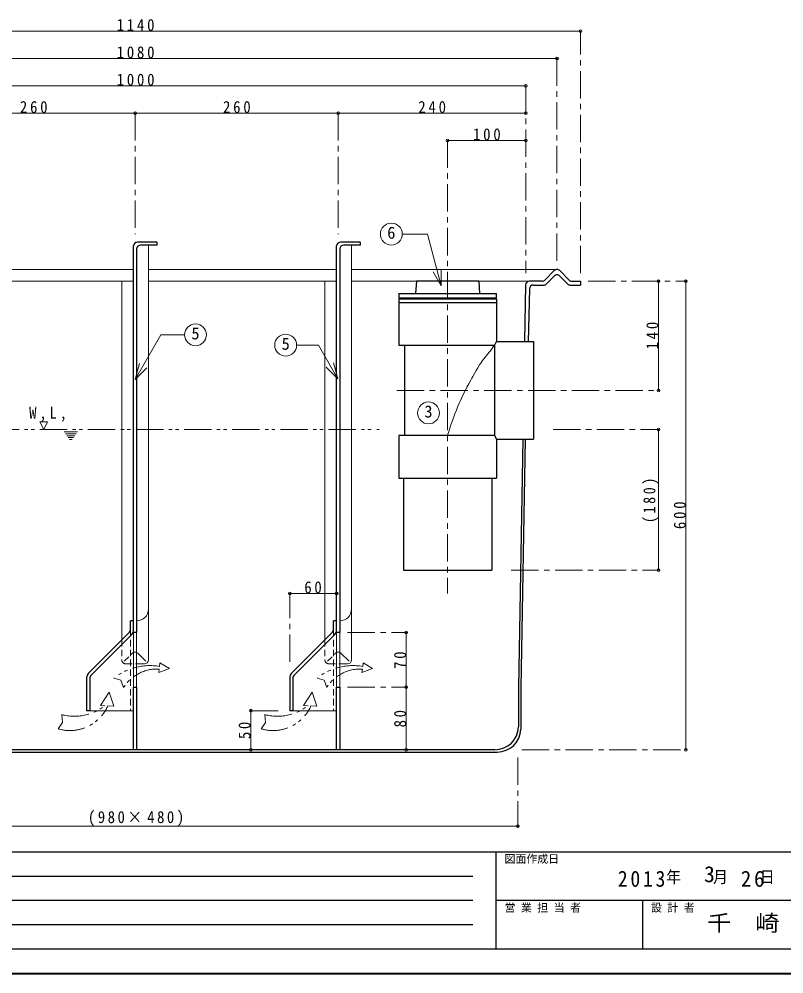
# Model space of a CAD drawing. Units: millimetres at full size, sheet at 1:7. Extents: x -1474 to 1361, y -976 to 991.
# Drawn here: x -706 to 273, y -976 to 247 of the extents above; entities that cross this region are included whole.
import ezdxf
from ezdxf.enums import TextEntityAlignment as Align

# ---------------------------------------------------------------- set-up
doc = ezdxf.new("R2010")
doc.units = ezdxf.units.MM
doc.header["$LTSCALE"] = 7
doc.header["$PDMODE"] = 32
doc.header["$PDSIZE"] = 3.5
for name, pattern in [('CHAIN1', [8, 5, -1, 1, -1]), ('DASHED1', [1.8, 1.2, -0.6]), ('DOUBLE_CHAIN1', [8.8, 5, -1, 0.6, -0.6, 0.6, -1])]:
    doc.linetypes.add(name, pattern=pattern)
doc.layers.add('0-0_ﾚｲﾔ1', color=7, linetype='Continuous', lineweight=18)
doc.styles.add('ＭＳ ゴシック', font='')
doc.styles.get('ＭＳ ゴシック').set_extended_font_data('MS Gothic')

msp = doc.modelspace()

# ---------------------------------------------------------------- linework, layer by layer
at = {"layer": '0-0_ﾚｲﾔ1', "color": 4, "lineweight": 9}
for p, q in [((-1127.844, 231.391), (12.156, 231.391)), ((-17.844, 196.391), (-1097.844, 196.391)), ((-1057.844, 161.391), (-57.844, 161.391)), ((-557.844, 126.391), (-817.844, 126.391)), ((-297.844, 126.391), (-557.844, 126.391)), ((-57.844, 126.391), (-297.844, 126.391)), ((-157.844, 91.391), (-57.844, 91.391)), ((-815.844, -73.609), (-559.844, -73.609)), ((-540.844, -73.609), (-299.844, -73.609)), ((-280.844, -73.609), (-17.844, -73.609)), ((-815.844, -88.609), (-559.844, -88.609)), ((-574.844, -88.609), (-574.844, -547.952)), ((-540.844, -88.609), (-299.844, -88.609)), ((-314.844, -88.609), (-314.844, -547.952)), ((-197.844, -88.609), (-280.844, -88.609)), ((-52.953, -88.609), (-117.844, -88.609)), ((112.156, -88.609), (112.156, -228.609)), ((147.156, -88.609), (147.156, -688.609)), ((112.156, -278.609), (112.156, -458.609)), ((-359.844, -488.609), (-299.844, -488.609)), ((-540.844, -573.609), (-540.844, -508.609)), ((-280.844, -573.609), (-280.844, -508.609)), ((-210.844, -538.609), (-210.844, -688.609)), ((-544.05, -575.417), (-554.334, -565.048)), ((-284.05, -575.417), (-294.334, -565.048)), ((-545.844, -578.609), (-555.844, -578.609)), ((-285.844, -578.609), (-295.844, -578.609)), ((-409.844, -638.609), (-409.844, -688.609)), ((-1047.844, -786.609), (-67.844, -786.609))]:
    msp.add_line(p, q, dxfattribs=at)
at = {"layer": '0-0_ﾚｲﾔ1', "color": 4, "linetype": 'CHAIN1', "lineweight": 9}
for p, q in [((12.156, -78.609), (12.156, 231.391)), ((-17.844, 196.391), (-17.844, -63.609)), ((-57.844, 161.391), (-57.844, -78.609)), ((-557.844, 126.391), (-557.844, -28.609)), ((-297.844, 126.391), (-297.844, -28.609)), ((-157.844, 91.391), (-157.844, -488.609)), ((22.156, -88.609), (147.156, -88.609)), ((-222.844, -228.609), (112.156, -228.609)), ((-22.844, -278.609), (112.156, -278.609)), ((-76.344, -458.609), (112.156, -458.609)), ((-359.844, -576.266), (-359.844, -488.609)), ((-285.844, -538.609), (-210.844, -538.609)), ((-285.844, -608.609), (-210.844, -608.609)), ((-409.844, -638.609), (-369.844, -638.609)), ((-62.844, -688.609), (147.156, -688.609)), ((-67.844, -698.609), (-67.844, -786.609))]:
    msp.add_line(p, q, dxfattribs=at)
at = {"layer": '0-0_ﾚｲﾔ1'}
for p, q in [((-183.674, -28.382), (-215.882, -28.382)), ((-165.884, -94.775), (-183.674, -28.382)), ((-540.844, -42.609), (-540.844, -508.609)), ((-280.844, -42.609), (-280.844, -508.609)), ((-165.884, -94.775), (-176.384, -76.589)), ((-165.884, -94.775), (-165.884, -73.775)), ((-557.792, -214.558), (-524.751, -157.329)), ((-494.575, -157.329), (-524.751, -157.329)), ((-323.064, -170.668), (-351.065, -170.668)), ((-298.32, -213.526), (-323.064, -170.668)), ((-557.792, -214.558), (-552.357, -194.273)), ((-298.32, -213.526), (-303.755, -193.241)), ((-557.792, -214.558), (-542.943, -199.708)), ((-298.32, -213.526), (-313.169, -198.677)), ((-679.844, -268.609), (-674.844, -278.609)), ((-679.844, -268.609), (-669.844, -268.609)), ((-674.844, -278.609), (-669.844, -268.609)), ((-559.844, -538.609), (-559.844, -608.609)), ((-555.844, -608.609), (-555.844, -538.609)), ((-299.844, -538.609), (-299.844, -608.609)), ((-295.844, -608.609), (-295.844, -538.609)), ((-615.844, -638.609), (-559.844, -638.609)), ((-355.844, -638.609), (-299.844, -638.609))]:
    msp.add_line(p, q, dxfattribs=at)
at = {"layer": '0-0_ﾚｲﾔ1', "color": 5, "lineweight": 25}
for p, q in [((-559.844, -538.609), (-559.844, -43.609)), ((-555.844, -47.609), (-555.844, -538.609)), ((-529.844, -38.609), (-554.844, -38.609)), ((-529.844, -42.609), (-550.844, -42.609)), ((-529.844, -38.609), (-529.844, -42.609)), ((-299.844, -538.609), (-299.844, -43.609)), ((-295.844, -47.609), (-295.844, -538.609)), ((-269.844, -38.609), (-294.844, -38.609)), ((-269.844, -42.609), (-290.844, -42.609)), ((-269.844, -38.609), (-269.844, -42.609)), ((-33.161, -87.107), (-21.416, -75.111)), ((-21.416, -82.111), (-31.203, -92.107)), ((-14.271, -75.111), (-2.526, -87.107)), ((-4.484, -92.107), (-14.271, -82.111)), ((-197.844, -88.609), (-198.844, -104.609)), ((-117.844, -88.609), (-197.844, -88.609)), ((-117.844, -88.609), (-116.844, -104.609)), ((-57.952, -93.498), (-59.253, -166.109)), ((-36.734, -88.609), (-52.953, -88.609)), ((-48.063, -93.609), (-34.776, -93.609)), ((-0.911, -93.609), (12.156, -93.609)), ((-220.344, -104.609), (-95.344, -104.609)), ((-220.344, -104.609), (-220.344, -110.109)), ((-95.344, -110.109), (-95.344, -104.609)), ((-53.063, -98.609), (-54.563, -166.109)), ((-220.344, -110.109), (-95.344, -110.109)), ((-220.344, -111.109), (-95.344, -111.109)), ((-220.344, -111.109), (-220.344, -171.109)), ((-220.344, -116.109), (-95.344, -116.109)), ((-95.344, -111.109), (-95.344, -166.109)), ((-97.844, -171.109), (-220.344, -171.109)), ((-212.844, -171.109), (-212.844, -286.109)), ((-97.844, -171.109), (-95.344, -166.109)), ((-95.344, -166.109), (-47.844, -166.109)), ((-47.844, -166.109), (-47.844, -291.109)), ((-220.344, -286.109), (-220.344, -341.109)), ((-95.344, -291.109), (-47.844, -291.109)), ((-61.492, -291.109), (-67.192, -609.276)), ((-58.492, -291.109), (-64.192, -609.329)), ((-220.344, -341.109), (-95.344, -341.109)), ((-101.344, -341.109), (-101.344, -458.609)), ((-559.844, -523.609), (-563.844, -523.609)), ((-563.844, -535.295), (-563.844, -523.609)), ((-299.844, -523.609), (-303.844, -523.609)), ((-303.844, -535.295), (-303.844, -523.609)), ((-565.015, -538.124), (-617.5, -590.609)), ((-562.187, -540.952), (-614.672, -593.438)), ((-555.844, -538.609), (-559.844, -538.609)), ((-305.015, -538.124), (-357.5, -590.609)), ((-302.187, -540.952), (-354.672, -593.438)), ((-295.844, -538.609), (-299.844, -538.609)), ((-619.844, -596.266), (-619.844, -638.609)), ((-615.844, -596.266), (-615.844, -638.609)), ((-359.844, -596.266), (-359.844, -638.609)), ((-355.844, -596.266), (-355.844, -638.609)), ((-559.844, -688.609), (-559.844, -608.609)), ((-559.844, -608.609), (-555.844, -608.609)), ((-555.844, -608.609), (-555.844, -688.609)), ((-299.844, -688.609), (-299.844, -608.609)), ((-299.844, -608.609), (-295.844, -608.609)), ((-295.844, -608.609), (-295.844, -688.609)), ((-67.192, -609.276), (-67.192, -659.276)), ((-64.192, -609.329), (-64.192, -659.329)), ((-615.844, -638.609), (-619.844, -638.609)), ((-355.844, -638.609), (-359.844, -638.609)), ((-64.192, -659.329), (-64.258, -662.276)), ((-1021.437, -691.609), (-94.25, -691.609)), ((-97.184, -688.609), (-1018.503, -688.609))]:
    msp.add_line(p, q, dxfattribs=at)
at = {"layer": '0-0_ﾚｲﾔ1', "color": 4, "linetype": 'DOUBLE_CHAIN1', "lineweight": 9}
for p, q in [((-1049.418, -278.609), (-245.344, -278.609)), ((-631.605, -281.496), (-648.468, -281.496)), ((-646.782, -283.996), (-633.292, -283.996)), ((-634.978, -286.496), (-645.096, -286.496)), ((-643.409, -288.996), (-636.664, -288.996)), ((-638.351, -291.496), (-641.723, -291.496)), ((-527.535, -589.755), (-513.845, -584.738)), ((-526.983, -585.296), (-527.535, -589.755)), ((-525.989, -577.265), (-526.559, -581.875)), ((-525.989, -577.265), (-513.845, -584.738)), ((-267.535, -589.755), (-253.845, -584.738)), ((-266.983, -585.296), (-267.535, -589.755)), ((-265.989, -577.265), (-266.559, -581.875)), ((-265.989, -577.265), (-253.845, -584.738)), ((-591.125, -614.772), (-602.275, -631.775)), ((-591.125, -614.772), (-585.047, -633.006)), ((-331.125, -614.772), (-342.275, -631.775)), ((-331.125, -614.772), (-325.047, -633.006)), ((-602.275, -631.775), (-596.441, -632.192)), ((-592.757, -632.455), (-585.047, -633.006)), ((-342.275, -631.775), (-336.441, -632.192)), ((-332.757, -632.455), (-325.047, -633.006))]:
    msp.add_line(p, q, dxfattribs=at)
at = {"layer": '0-0_ﾚｲﾔ1', "linetype": 'DASHED1'}
for p, q in [((-563.844, -535.295), (-563.844, -638.609)), ((-303.844, -535.295), (-303.844, -638.609))]:
    msp.add_line(p, q, dxfattribs=at)
at = {"layer": '0-0_ﾚｲﾔ1', "color": 4, "linetype": 'DASHED1', "lineweight": 9}
for p, q in [((-574.844, -547.952), (-574.844, -573.609)), ((-314.844, -547.952), (-314.844, -573.609)), ((-571.637, -575.417), (-561.353, -565.048)), ((-311.637, -575.417), (-301.353, -565.048)), ((-569.844, -578.609), (-555.844, -578.609)), ((-309.844, -578.609), (-295.844, -578.609))]:
    msp.add_line(p, q, dxfattribs=at)
at = {"layer": '0-0_ﾚｲﾔ1', "color": 6, "lineweight": 25}
for p, q in [((-1442.504, -819.109), (1329.496, -819.109)), ((-95.504, -944.109), (-95.504, -819.109)), ((-775.504, -850.359), (-125.504, -850.359)), ((-125.504, -881.609), (-775.504, -881.609)), ((1329.496, -881.609), (-95.504, -881.609)), ((91.996, -944.109), (91.996, -881.609)), ((-125.504, -912.859), (-775.504, -912.859)), ((1329.496, -944.109), (-1442.504, -944.109))]:
    msp.add_line(p, q, dxfattribs=at)
at = {"layer": '0-0_ﾚｲﾔ1', "color": 1, "lineweight": 40}
msp.add_line((1360.996, -975.609), (-1474.004, -975.609), dxfattribs=at)
at = {"layer": '0-0_ﾚｲﾔ1', "color": 5, "lineweight": 25}
for points in [[(1.047, -88.609), (12.156, -88.609), (12.156, -93.609)], [(-97.844, -171.109), (-97.844, -286.109), (-220.344, -286.109)], [(-97.844, -286.109), (-95.344, -291.109), (-95.344, -341.109)], [(-214.344, -341.109), (-214.344, -458.609), (-101.344, -458.609)]]:
    msp.add_lwpolyline(points, dxfattribs=at)
at = {"layer": '0-0_ﾚｲﾔ1', "color": 4, "lineweight": 9}
msp.add_lwpolyline([(-97.844, -171.109), (-99.321, -172.895), (-101.861, -175.979), (-104.38, -179.078), (-106.867, -182.2), (-109.307, -185.356), (-111.688, -188.554), (-113.037, -190.432), (-114.45, -192.461), (-116.82, -196.006), (-119.114, -199.604), (-121.339, -203.248), (-123.505, -206.929), (-125.621, -210.641), (-126.828, -212.805), (-128.278, -215.442), (-130.735, -220.011), (-133.134, -224.608), (-135.475, -229.234), (-137.756, -233.889), (-139.975, -238.575), (-141.232, -241.307), (-142.483, -244.083), (-144.584, -248.895), (-146.611, -253.739), (-148.559, -258.614), (-150.423, -263.522), (-152.198, -268.462), (-153.185, -271.341), (-153.646, -272.724), (-154.426, -275.114), (-155.19, -277.509), (-155.941, -279.908), (-156.682, -282.31), (-157.418, -284.714), (-157.844, -286.109)], dxfattribs=at)
at = {"layer": '0-0_ﾚｲﾔ1', "color": 4, "linetype": 'DOUBLE_CHAIN1', "lineweight": 9}
for points in [[(-584.995, -596.91), (-575.912, -599.477), (-572.555, -608.757)], [(-324.995, -596.91), (-315.912, -599.477), (-312.555, -608.757)], [(-651.75, -643.691), (-650.914, -653.725), (-656.489, -661.809)], [(-391.75, -643.691), (-390.914, -653.725), (-396.489, -661.809)]]:
    msp.add_lwpolyline(points, dxfattribs=at)
at = {"layer": '0-0_ﾚｲﾔ1'}
for centre in [(-229.882, -28.382), (-480.575, -157.329), (-365.065, -170.668), (-182.313, -257.375)]:
    msp.add_circle(centre, 14, dxfattribs=at)
at = {"layer": '0-0_ﾚｲﾔ1', "color": 5, "lineweight": 25}
for centre, radius, start, end in [((-554.844, -43.609), 5, 90, 180), ((-550.844, -47.609), 5, 90, 180), ((-294.844, -43.609), 5, 90, 180), ((-290.844, -47.609), 5, 90, 180), ((-17.844, -78.609), 5, 44.3947, 135.6053), ((-17.844, -85.609), 5, 44.3947, 135.6053), ((-52.953, -93.609), 5, 90, 178.72697), ((-48.063, -98.609), 5, 90, 178.72697), ((-36.734, -83.609), 5, 270, 315.6053), ((-34.776, -88.609), 5, 270, 315.6053), ((-0.911, -88.609), 5, 224.3947, 270), ((1.047, -83.609), 5, 224.3947, 270), ((-567.844, -535.295), 4, 315, 0), ((-567.844, -535.295), 8, 315, 360), ((-307.844, -535.295), 4, 315, 0), ((-307.844, -535.295), 8, 315, 360), ((-611.844, -596.266), 8, 135, 180), ((-611.844, -596.266), 4, 135, 180), ((-351.844, -596.266), 8, 135, 180), ((-351.844, -596.266), 4, 135, 180), ((-97.184, -658.609), 30, 270, 358.72697), ((-94.25, -661.609), 30, 270, 358.72697)]:
    msp.add_arc(centre, radius, start, end, dxfattribs=at)
at = {"layer": '0-0_ﾚｲﾔ1'}
for centre in [(-555.844, -508.609), (-295.844, -508.609)]:
    msp.add_arc(centre, 15, 270, 0, dxfattribs=at)
at = {"layer": '0-0_ﾚｲﾔ1', "color": 4, "linetype": 'DASHED1', "lineweight": 9}
for centre, start, end in [((-569.844, -573.609), 180, 270), ((-557.844, -568.609), 66.42182, 134.58732), ((-309.844, -573.609), 180, 270), ((-297.844, -568.609), 66.42182, 134.58732)]:
    msp.add_arc(centre, 5, start, end, dxfattribs=at)
at = {"layer": '0-0_ﾚｲﾔ1', "color": 4, "lineweight": 9}
for centre, start, end in [((-557.844, -568.609), 45.41268, 66.42182), ((-545.844, -573.609), 270, 0), ((-297.844, -568.609), 45.41268, 66.42182), ((-285.844, -573.609), 270, 0)]:
    msp.add_arc(centre, 5, start, end, dxfattribs=at)
at = {"layer": '0-0_ﾚｲﾔ1', "color": 4, "linetype": 'DOUBLE_CHAIN1', "lineweight": 9}
for centre, radius, start, end in [((-538.804, -655.361), 74.5, 80.54033, 128.31762), ((-529.595, -636.213), 50.984, 87.06281, 147.4169), ((-278.804, -655.361), 74.5, 80.54033, 128.31762), ((-269.595, -636.213), 50.984, 87.06281, 147.4169), ((-641.226, -611.084), 52.972, 253.25389, 336.20606), ((-635.642, -582.404), 63.368, 255.27418, 308.21574), ((-381.226, -611.084), 52.972, 253.25389, 336.20606), ((-375.642, -582.404), 63.368, 255.27418, 308.21574)]:
    msp.add_arc(centre, radius, start, end, dxfattribs=at)
at = {"layer": '0-0_ﾚｲﾔ1', "color": 4}
for p in [(12.156, 231.391), (-17.844, 196.391), (-57.844, 161.391), (-557.844, 126.391), (-297.844, 126.391), (-57.844, 126.391), (-157.844, 91.391), (-57.844, 91.391), (112.156, -88.609), (147.156, -88.609), (112.156, -228.609), (112.156, -278.609), (112.156, -458.609), (-359.844, -488.609), (-299.844, -488.609), (-210.844, -538.609), (-210.844, -608.609), (-409.844, -638.609), (-409.844, -688.609), (-210.844, -688.609), (147.156, -688.609), (-67.844, -786.609)]:
    msp.add_point(p, dxfattribs=at)

# ---------------------------------------------------------------- texts
at = {"layer": '0-0_ﾚｲﾔ1', "style": 'ＭＳ ゴシック'}
for s, height, p in [('6', 15.4, (-235.132, -38.882)), ('5', 15.4, (-485.825, -167.829)), ('5', 15.4, (-370.315, -181.168)), ('3', 15.4, (-187.563, -267.875)), ('図面作成日', 10.26, (-85.004, -836.609)), ('3', 20.53, (170.296, -864.359)), ('営 業 担 当 者', 10.26, (-85.004, -899.109)), ('設 計 者', 10.26, (102.496, -899.109))]:
    msp.add_text(s, height=height, dxfattribs=at).set_placement(p, align=Align.BOTTOM_LEFT)
at = {"layer": '0-0_ﾚｲﾔ1', "style": 'ＭＳ ゴシック', "width": 1.1}
msp.add_text('千\u3000崎', height=20.53, dxfattribs=at).set_placement((174.496, -926.859), align=Align.BOTTOM_LEFT)
at = {"layer": '0-0_ﾚｲﾔ1', "attachment_point": 7, "style": 'ＭＳ ゴシック'}
for s, insert, char_height in [('\\T1.38;\\W0.9;1140', (-581.469, 231.391), 15.4), ('\\T1.38;\\W0.9;1080', (-581.469, 196.391), 15.4), ('\\T1.38;\\W0.9;1000', (-581.469, 161.391), 15.4), ('\\T1.38;\\W0.9;260', (-705.344, 126.391), 15.4), ('\\T1.38;\\W0.9;260', (-445.344, 126.391), 15.4), ('\\T1.38;\\W0.9;240', (-195.344, 126.391), 15.4), ('\\T1.38;\\W0.9;100', (-125.344, 91.391), 15.4), ('\\T1.38;\\W0.9;W,L,', (-693.469, -268.609), 15.4), ('\\T1.36;\\W0.9;60', (-341.219, -488.609), 15.4), ('\\T1.34;\\W0.9;(980×480)', (-618.219, -786.609), 15.4), ('\\T1.27;\\W0.9;年\\~\\~\\~月\\~\\~\\~日', (121.996, -860.859), 15.4), ('\\T1.28;\\W0.9;2013', (60.046, -864.359), 20.53), ('\\T1.27;\\W0.95;26', (217.546, -864.359), 20.53)]:
    msp.add_mtext(s, dxfattribs=dict(at, insert=insert, char_height=char_height))
at = {"layer": '0-0_ﾚｲﾔ1', "char_height": 15.4, "attachment_point": 7, "rotation": 90, "style": 'ＭＳ ゴシック'}
for s, insert in [('\\T1.38;\\W0.9;140', (112.156, -176.109)), ('\\T1.38;\\W0.85;(180)', (112.156, -398.359)), ('\\T1.38;\\W0.9;600', (147.156, -406.109)), ('\\T1.36;\\W0.9;70', (-210.844, -584.984)), ('\\T1.36;\\W0.9;80', (-210.844, -659.984)), ('\\T1.36;\\W0.9;50', (-409.844, -674.984))]:
    msp.add_mtext(s, dxfattribs=dict(at, insert=insert))

doc.saveas('drawing.dxf')
